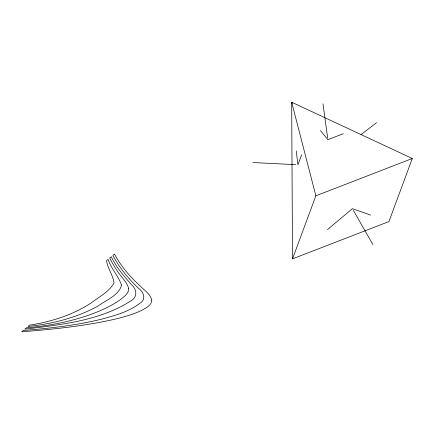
<?xml version="1.0" encoding="UTF-8"?>
<svg xmlns="http://www.w3.org/2000/svg" width="434" height="434" viewBox="0 0 434 434"><rect width="100%" height="100%" fill="white"/><g stroke="black" fill="none" stroke-linecap="round" stroke-linejoin="round"><path stroke-width="0.65" d="M301.668 154.683L297.93 164.774L296.227 150.831M292.516 258.865L315.86 195.815L291.675 102.207L412.3 158.502L388.956 221.557L292.516 258.865L291.675 102.207L292.527 103.254M327.453 229.591L352.408 208.683L370.679 215.118M361.023 134.638L376.528 122.665M343.31 133.71L327.876 139.683L320.444 130.542M315.86 195.815L412.3 158.502M252.897 162.533L295.706 164.66M353.417 210.457L372.844 244.51M322.983 103.807L327.637 137.909M121.509 285.062C119.345 295.077 105.766 300.328 98.225 305.889C76.731 317.872 52.389 323.835 28.064 326.46L29.658 325.131C46.606 322.484 63.348 317.834 78.717 310.115A60.033 27.44 -29.7 0 0 91.145 302.992C98.963 296.845 109.124 291.887 114.044 282.984C113.073 275.248 107.719 268.559 106.52 260.726L108.109 259.396C111.212 268.641 118.352 275.959 121.509 285.062M128.714 288.594C128.822 293.634 123.918 296.715 120.473 299.547C114.082 304.147 107.019 307.722 99.815 310.863C76.563 320.666 51.527 325.598 26.474 327.795L24.879 329.129C61.237 324.719 100.254 320.813 131.643 300.366C137.817 296.764 136.569 288.952 131.697 284.872C123.94 276.241 116.339 267.279 111.294 256.727L109.704 258.062A525.156 240.045 -29.7 0 0 117.028 270.507C120.609 276.691 126.885 281.514 128.714 288.594M151.797 300.236C151.423 305.514 145.77 308.053 141.755 310.364C132.511 314.775 122.545 317.363 112.618 319.701C82.715 326.276 52.178 329.384 21.7 331.793L23.29 330.464C49.509 328.397 75.771 325.435 101.372 319.223C114.766 315.616 128.746 311.889 139.916 303.279C146.649 299.487 143.513 291.729 138.424 288.176C128.393 278.552 119.361 267.762 112.883 255.393L114.478 254.058C120.977 266.275 130.124 276.854 140.328 286.114C144.413 290.454 150.489 294.024 151.797 300.236"/></g></svg>
